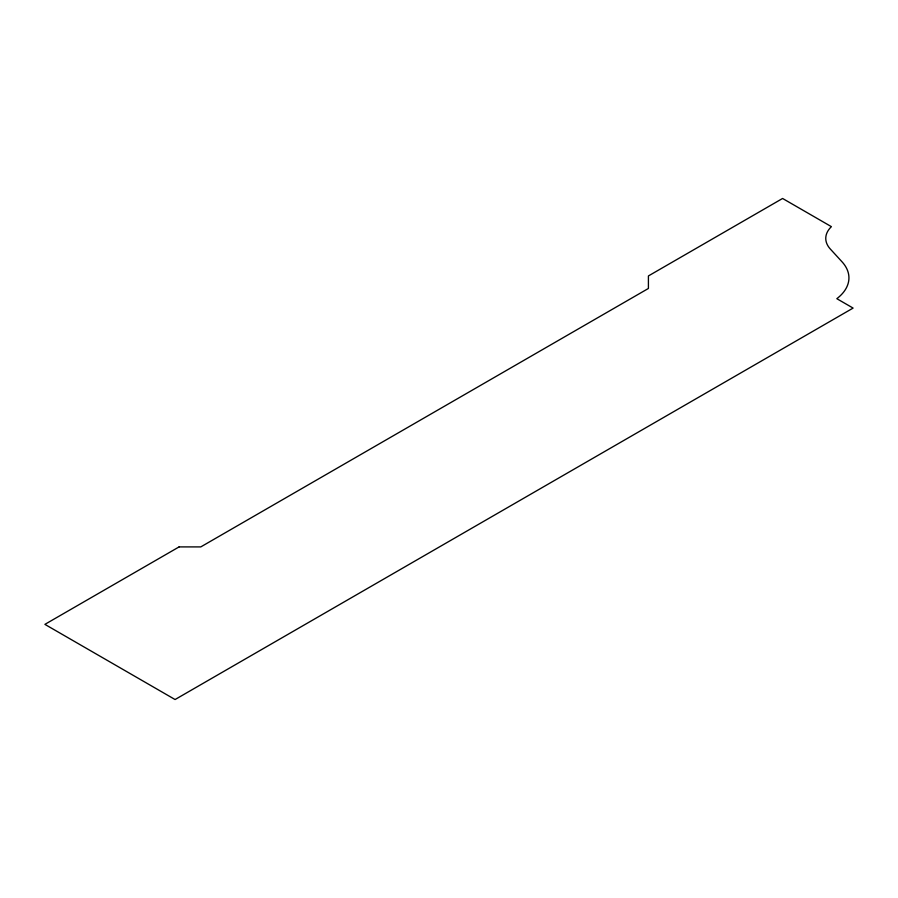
<?xml version="1.0" encoding="UTF-8"?>
<svg xmlns="http://www.w3.org/2000/svg" width="898" height="898" viewBox="0 0 898 898"><rect width="100%" height="100%" fill="white"/><g stroke="black" fill="none" stroke-linecap="round" stroke-linejoin="round"><path stroke-width="1.35" d="M179.084 546.904L44.9 624.368L175.076 699.531L853.1 308.081L836.824 298.686A59.616 34.427 0 0 0 842.021 261.801L830.358 249.072A39.534 22.82 0 0 1 831.402 226.655L782.585 198.469L648.412 275.944L648.412 288.46L200.782 546.904L179.084 546.904"/></g></svg>
